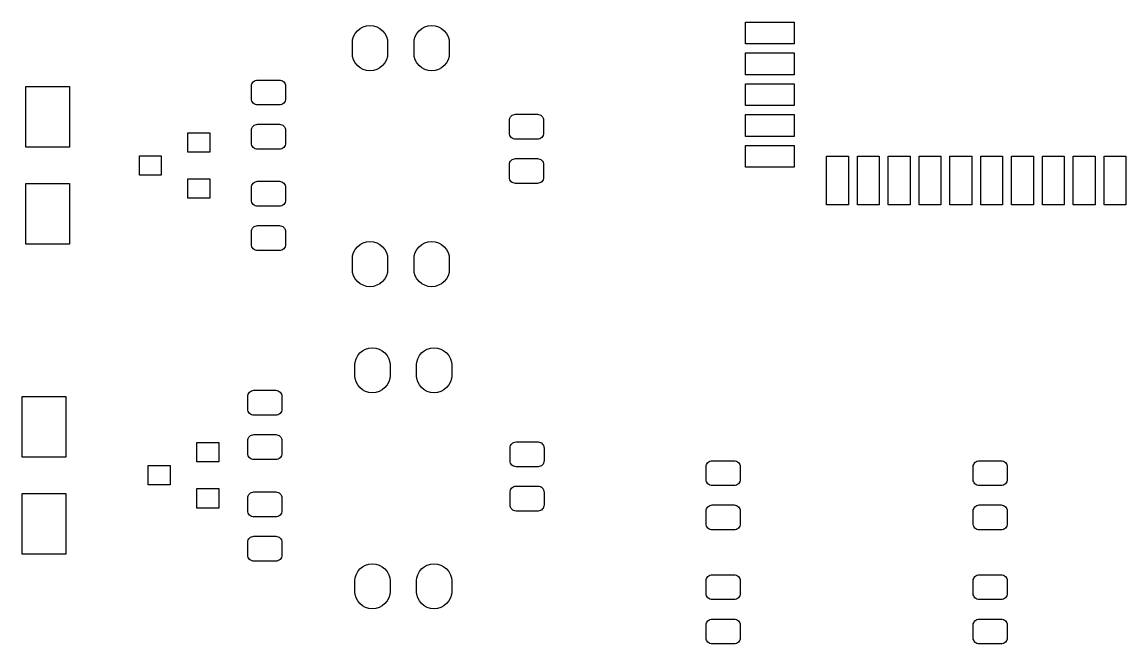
# Model space of a CAD drawing. Extents: x 99.8 to 195.8, y -115 to -50.
# Drawn here: x 99.75 to 145.22, y -115.05 to -89.42 of the extents above; entities that cross this region are included whole.
import ezdxf

# ---------------------------------------------------------------- set-up
doc = ezdxf.new("R2010")
doc.units = 0
doc.layers.add('BLACK', color=7, linetype='CONTINUOUS')

msp = doc.modelspace()

# ---------------------------------------------------------------- linework, layer by layer
at = {"layer": 'BLACK', "linetype": 'CONTINUOUS'}
for p, q in [((129.55, -90.325), (129.55, -89.425)), ((129.55, -89.425), (131.55, -89.425)), ((131.55, -89.425), (131.55, -90.325)), ((113.407, -90.0212), (113.474, -89.8953)), ((113.474, -89.8953), (113.565, -89.7849)), ((113.565, -89.7849), (113.675, -89.6943)), ((113.675, -89.6943), (113.801, -89.6269)), ((113.801, -89.6269), (113.938, -89.5855)), ((113.938, -89.5855), (114.08, -89.5715)), ((114.08, -89.5715), (114.222, -89.5855)), ((114.222, -89.5855), (114.359, -89.6269)), ((114.359, -89.6269), (114.485, -89.6943)), ((114.485, -89.6943), (114.595, -89.7849)), ((114.595, -89.7849), (114.686, -89.8953)), ((114.686, -89.8953), (114.753, -90.0212)), ((115.947, -90.0212), (116.014, -89.8953)), ((116.014, -89.8953), (116.105, -89.7849)), ((116.105, -89.7849), (116.215, -89.6943)), ((116.215, -89.6943), (116.341, -89.6269)), ((116.341, -89.6269), (116.478, -89.5855)), ((116.478, -89.5855), (116.62, -89.5715)), ((116.62, -89.5715), (116.762, -89.5855)), ((116.762, -89.5855), (116.899, -89.6269)), ((116.899, -89.6269), (117.025, -89.6943)), ((117.025, -89.6943), (117.135, -89.7849)), ((117.135, -89.7849), (117.226, -89.8953)), ((117.226, -89.8953), (117.293, -90.0212)), ((113.355, -90.2644), (113.365, -90.1579)), ((113.355, -90.7356), (113.355, -90.2644)), ((113.365, -90.1579), (113.407, -90.0212)), ((114.753, -90.0212), (114.795, -90.1579)), ((114.795, -90.1579), (114.805, -90.2644)), ((114.805, -90.2644), (114.805, -90.7356)), ((115.895, -90.2644), (115.905, -90.1579)), ((115.895, -90.7356), (115.895, -90.2644)), ((115.905, -90.1579), (115.947, -90.0212)), ((117.293, -90.0212), (117.335, -90.1579)), ((117.335, -90.1579), (117.345, -90.2644)), ((117.345, -90.2644), (117.345, -90.7356)), ((131.55, -90.325), (129.55, -90.325)), ((113.365, -90.8421), (113.355, -90.7356)), ((113.407, -90.9788), (113.365, -90.8421)), ((114.795, -90.8421), (114.753, -90.9788)), ((114.805, -90.7356), (114.795, -90.8421)), ((115.905, -90.8421), (115.895, -90.7356)), ((115.947, -90.9788), (115.905, -90.8421)), ((117.335, -90.8421), (117.293, -90.9788)), ((117.345, -90.7356), (117.335, -90.8421)), ((129.55, -91.595), (129.55, -90.695)), ((129.55, -90.695), (131.55, -90.695)), ((131.55, -90.695), (131.55, -91.595)), ((113.474, -91.1047), (113.407, -90.9788)), ((113.565, -91.2151), (113.474, -91.1047)), ((113.675, -91.3057), (113.565, -91.2151)), ((113.801, -91.3731), (113.675, -91.3057)), ((113.938, -91.4145), (113.801, -91.3731)), ((114.359, -91.3731), (114.222, -91.4145)), ((114.485, -91.3057), (114.359, -91.3731)), ((114.595, -91.2151), (114.485, -91.3057)), ((114.686, -91.1047), (114.595, -91.2151)), ((114.753, -90.9788), (114.686, -91.1047)), ((116.014, -91.1047), (115.947, -90.9788)), ((116.105, -91.2151), (116.014, -91.1047)), ((116.215, -91.3057), (116.105, -91.2151)), ((116.341, -91.3731), (116.215, -91.3057)), ((116.478, -91.4145), (116.341, -91.3731)), ((116.899, -91.3731), (116.762, -91.4145)), ((117.025, -91.3057), (116.899, -91.3731)), ((117.135, -91.2151), (117.025, -91.3057)), ((117.226, -91.1047), (117.135, -91.2151)), ((117.293, -90.9788), (117.226, -91.1047)), ((109.311, -91.8546), (109.354, -91.8315)), ((109.354, -91.8315), (109.401, -91.8173)), ((109.401, -91.8173), (109.45, -91.8125)), ((109.45, -91.8125), (110.35, -91.8125)), ((110.35, -91.8125), (110.399, -91.8173)), ((110.399, -91.8173), (110.446, -91.8315)), ((110.446, -91.8315), (110.489, -91.8546)), ((114.08, -91.4285), (113.938, -91.4145)), ((114.222, -91.4145), (114.08, -91.4285)), ((116.62, -91.4285), (116.478, -91.4145)), ((116.762, -91.4145), (116.62, -91.4285)), ((131.55, -91.595), (129.55, -91.595)), ((99.9, -94.5833), (99.9, -92.0833)), ((99.9, -92.0833), (101.7, -92.0833)), ((101.7, -92.0833), (101.7, -94.5833)), ((109.2, -92.0625), (109.205, -92.0137)), ((109.2, -92.5875), (109.2, -92.0625)), ((109.205, -92.0137), (109.219, -91.9668)), ((109.219, -91.9668), (109.242, -91.9236)), ((109.242, -91.9236), (109.273, -91.8857)), ((109.273, -91.8857), (109.311, -91.8546)), ((110.489, -91.8546), (110.527, -91.8857)), ((110.527, -91.8857), (110.558, -91.9236)), ((110.558, -91.9236), (110.581, -91.9668)), ((110.581, -91.9668), (110.595, -92.0137)), ((110.595, -92.0137), (110.6, -92.0625)), ((110.6, -92.0625), (110.6, -92.5875)), ((129.55, -92.865), (129.55, -91.965)), ((129.55, -91.965), (131.55, -91.965)), ((131.55, -91.965), (131.55, -92.865)), ((109.205, -92.6363), (109.2, -92.5875)), ((109.219, -92.6832), (109.205, -92.6363)), ((109.242, -92.7264), (109.219, -92.6832)), ((109.273, -92.7643), (109.242, -92.7264)), ((110.558, -92.7264), (110.527, -92.7643)), ((110.581, -92.6832), (110.558, -92.7264)), ((110.595, -92.6363), (110.581, -92.6832)), ((110.6, -92.5875), (110.595, -92.6363)), ((109.311, -92.7954), (109.273, -92.7643)), ((109.354, -92.8185), (109.311, -92.7954)), ((109.401, -92.8327), (109.354, -92.8185)), ((109.45, -92.8375), (109.401, -92.8327)), ((110.35, -92.8375), (109.45, -92.8375)), ((110.399, -92.8327), (110.35, -92.8375)), ((110.446, -92.8185), (110.399, -92.8327)), ((110.489, -92.7954), (110.446, -92.8185)), ((110.527, -92.7643), (110.489, -92.7954)), ((131.55, -92.865), (129.55, -92.865)), ((109.311, -93.6796), (109.354, -93.6565)), ((109.354, -93.6565), (109.401, -93.6423)), ((109.401, -93.6423), (109.45, -93.6375)), ((109.45, -93.6375), (110.35, -93.6375)), ((110.35, -93.6375), (110.399, -93.6423)), ((110.399, -93.6423), (110.446, -93.6565)), ((110.446, -93.6565), (110.489, -93.6796)), ((119.825, -93.475), (119.83, -93.4262)), ((119.825, -94), (119.825, -93.475)), ((119.83, -93.4262), (119.844, -93.3793)), ((119.844, -93.3793), (119.867, -93.3361)), ((119.867, -93.3361), (119.898, -93.2982)), ((119.898, -93.2982), (119.936, -93.2671)), ((119.936, -93.2671), (119.979, -93.244)), ((119.979, -93.244), (120.026, -93.2298)), ((120.026, -93.2298), (120.075, -93.225)), ((120.075, -93.225), (120.975, -93.225)), ((120.975, -93.225), (121.024, -93.2298)), ((121.024, -93.2298), (121.071, -93.244)), ((121.071, -93.244), (121.114, -93.2671)), ((121.114, -93.2671), (121.152, -93.2982)), ((121.152, -93.2982), (121.183, -93.3361)), ((121.183, -93.3361), (121.206, -93.3793)), ((121.206, -93.3793), (121.22, -93.4262)), ((121.22, -93.4262), (121.225, -93.475)), ((121.225, -93.475), (121.225, -94)), ((129.55, -94.135), (129.55, -93.235)), ((129.55, -93.235), (131.55, -93.235)), ((131.55, -93.235), (131.55, -94.135)), ((106.583, -94.7833), (106.583, -93.9833)), ((106.583, -93.9833), (107.483, -93.9833)), ((107.483, -93.9833), (107.483, -94.7833)), ((109.2, -93.8875), (109.205, -93.8387)), ((109.2, -94.4125), (109.2, -93.8875)), ((109.205, -93.8387), (109.219, -93.7918)), ((109.219, -93.7918), (109.242, -93.7486)), ((109.242, -93.7486), (109.273, -93.7107)), ((109.273, -93.7107), (109.311, -93.6796)), ((110.489, -93.6796), (110.527, -93.7107)), ((110.527, -93.7107), (110.558, -93.7486)), ((110.558, -93.7486), (110.581, -93.7918)), ((110.581, -93.7918), (110.595, -93.8387)), ((110.595, -93.8387), (110.6, -93.8875)), ((110.6, -93.8875), (110.6, -94.4125)), ((119.83, -94.0488), (119.825, -94)), ((119.844, -94.0957), (119.83, -94.0488)), ((119.867, -94.1389), (119.844, -94.0957)), ((121.206, -94.0957), (121.183, -94.1389)), ((121.22, -94.0488), (121.206, -94.0957)), ((121.225, -94), (121.22, -94.0488)), ((109.205, -94.4613), (109.2, -94.4125)), ((109.219, -94.5082), (109.205, -94.4613)), ((109.242, -94.5514), (109.219, -94.5082)), ((109.273, -94.5893), (109.242, -94.5514)), ((110.558, -94.5514), (110.527, -94.5893)), ((110.581, -94.5082), (110.558, -94.5514)), ((110.595, -94.4613), (110.581, -94.5082)), ((110.6, -94.4125), (110.595, -94.4613)), ((119.898, -94.1768), (119.867, -94.1389)), ((119.936, -94.2079), (119.898, -94.1768)), ((119.979, -94.231), (119.936, -94.2079)), ((120.026, -94.2452), (119.979, -94.231)), ((120.075, -94.25), (120.026, -94.2452)), ((120.975, -94.25), (120.075, -94.25)), ((121.024, -94.2452), (120.975, -94.25)), ((121.071, -94.231), (121.024, -94.2452)), ((121.114, -94.2079), (121.071, -94.231)), ((121.152, -94.1768), (121.114, -94.2079)), ((121.183, -94.1389), (121.152, -94.1768)), ((131.55, -94.135), (129.55, -94.135)), ((129.55, -95.405), (129.55, -94.505)), ((129.55, -94.505), (131.55, -94.505)), ((131.55, -94.505), (131.55, -95.405)), ((101.7, -94.5833), (99.9, -94.5833)), ((104.583, -95.7333), (104.583, -94.9333)), ((104.583, -94.9333), (105.483, -94.9333)), ((105.483, -94.9333), (105.483, -95.7333)), ((107.483, -94.7833), (106.583, -94.7833)), ((109.311, -94.6204), (109.273, -94.5893)), ((109.354, -94.6435), (109.311, -94.6204)), ((109.401, -94.6577), (109.354, -94.6435)), ((109.45, -94.6625), (109.401, -94.6577)), ((110.35, -94.6625), (109.45, -94.6625)), ((110.399, -94.6577), (110.35, -94.6625)), ((110.446, -94.6435), (110.399, -94.6577)), ((110.489, -94.6204), (110.446, -94.6435)), ((110.527, -94.5893), (110.489, -94.6204)), ((132.885, -96.955), (132.885, -94.955)), ((132.885, -94.955), (133.785, -94.955)), ((133.785, -94.955), (133.785, -96.955)), ((134.155, -96.955), (134.155, -94.955)), ((134.155, -94.955), (135.055, -94.955)), ((135.055, -94.955), (135.055, -96.955)), ((135.425, -96.955), (135.425, -94.955)), ((135.425, -94.955), (136.325, -94.955)), ((136.325, -94.955), (136.325, -96.955)), ((136.695, -96.955), (136.695, -94.955)), ((136.695, -94.955), (137.595, -94.955)), ((137.595, -94.955), (137.595, -96.955)), ((137.965, -96.955), (137.965, -94.955)), ((137.965, -94.955), (138.865, -94.955)), ((138.865, -94.955), (138.865, -96.955)), ((139.235, -96.955), (139.235, -94.955)), ((139.235, -94.955), (140.135, -94.955)), ((140.135, -94.955), (140.135, -96.955)), ((140.505, -96.955), (140.505, -94.955)), ((140.505, -94.955), (141.405, -94.955)), ((141.405, -94.955), (141.405, -96.955)), ((141.775, -96.955), (141.775, -94.955)), ((141.775, -94.955), (142.675, -94.955)), ((142.675, -94.955), (142.675, -96.955)), ((143.045, -96.955), (143.045, -94.955)), ((143.045, -94.955), (143.945, -94.955)), ((143.945, -94.955), (143.945, -96.955)), ((144.315, -96.955), (144.315, -94.955)), ((144.315, -94.955), (145.215, -94.955)), ((145.215, -94.955), (145.215, -96.955)), ((119.825, -95.3), (119.83, -95.2512)), ((119.825, -95.825), (119.825, -95.3)), ((119.83, -95.2512), (119.844, -95.2043)), ((119.844, -95.2043), (119.867, -95.1611)), ((119.867, -95.1611), (119.898, -95.1232)), ((119.898, -95.1232), (119.936, -95.0921)), ((119.936, -95.0921), (119.979, -95.069)), ((119.979, -95.069), (120.026, -95.0548)), ((120.026, -95.0548), (120.075, -95.05)), ((120.075, -95.05), (120.975, -95.05)), ((120.975, -95.05), (121.024, -95.0548)), ((121.024, -95.0548), (121.071, -95.069)), ((121.071, -95.069), (121.114, -95.0921)), ((121.114, -95.0921), (121.152, -95.1232)), ((121.152, -95.1232), (121.183, -95.1611)), ((121.183, -95.1611), (121.206, -95.2043)), ((121.206, -95.2043), (121.22, -95.2512)), ((121.22, -95.2512), (121.225, -95.3)), ((121.225, -95.3), (121.225, -95.825)), ((131.55, -95.405), (129.55, -95.405)), ((105.483, -95.7333), (104.583, -95.7333)), ((106.583, -96.6833), (106.583, -95.8833)), ((106.583, -95.8833), (107.483, -95.8833)), ((107.483, -95.8833), (107.483, -96.6833)), ((119.83, -95.8738), (119.825, -95.825)), ((119.844, -95.9207), (119.83, -95.8738)), ((119.867, -95.9639), (119.844, -95.9207)), ((121.206, -95.9207), (121.183, -95.9639)), ((121.22, -95.8738), (121.206, -95.9207)), ((121.225, -95.825), (121.22, -95.8738)), ((99.9, -98.5833), (99.9, -96.0833)), ((99.9, -96.0833), (101.7, -96.0833)), ((101.7, -96.0833), (101.7, -98.5833)), ((109.2, -96.2375), (109.205, -96.1887)), ((109.2, -96.7625), (109.2, -96.2375)), ((109.205, -96.1887), (109.219, -96.1418)), ((109.219, -96.1418), (109.242, -96.0986)), ((109.242, -96.0986), (109.273, -96.0607)), ((109.273, -96.0607), (109.311, -96.0296)), ((109.311, -96.0296), (109.354, -96.0065)), ((109.354, -96.0065), (109.401, -95.9923)), ((109.401, -95.9923), (109.45, -95.9875)), ((109.45, -95.9875), (110.35, -95.9875)), ((110.35, -95.9875), (110.399, -95.9923)), ((110.399, -95.9923), (110.446, -96.0065)), ((110.446, -96.0065), (110.489, -96.0296)), ((110.489, -96.0296), (110.527, -96.0607)), ((110.527, -96.0607), (110.558, -96.0986)), ((110.558, -96.0986), (110.581, -96.1418)), ((110.581, -96.1418), (110.595, -96.1887)), ((110.595, -96.1887), (110.6, -96.2375)), ((110.6, -96.2375), (110.6, -96.7625)), ((119.898, -96.0018), (119.867, -95.9639)), ((119.936, -96.0329), (119.898, -96.0018)), ((119.979, -96.056), (119.936, -96.0329)), ((120.026, -96.0702), (119.979, -96.056)), ((120.075, -96.075), (120.026, -96.0702)), ((120.975, -96.075), (120.075, -96.075)), ((121.024, -96.0702), (120.975, -96.075)), ((121.071, -96.056), (121.024, -96.0702)), ((121.114, -96.0329), (121.071, -96.056)), ((121.152, -96.0018), (121.114, -96.0329)), ((121.183, -95.9639), (121.152, -96.0018)), ((107.483, -96.6833), (106.583, -96.6833)), ((109.205, -96.8113), (109.2, -96.7625)), ((109.219, -96.8582), (109.205, -96.8113)), ((110.595, -96.8113), (110.581, -96.8582)), ((110.6, -96.7625), (110.595, -96.8113)), ((109.242, -96.9014), (109.219, -96.8582)), ((109.273, -96.9393), (109.242, -96.9014)), ((109.311, -96.9704), (109.273, -96.9393)), ((109.354, -96.9935), (109.311, -96.9704)), ((109.401, -97.0077), (109.354, -96.9935)), ((109.45, -97.0125), (109.401, -97.0077)), ((110.35, -97.0125), (109.45, -97.0125)), ((110.399, -97.0077), (110.35, -97.0125)), ((110.446, -96.9935), (110.399, -97.0077)), ((110.489, -96.9704), (110.446, -96.9935)), ((110.527, -96.9393), (110.489, -96.9704)), ((110.558, -96.9014), (110.527, -96.9393)), ((110.581, -96.8582), (110.558, -96.9014)), ((133.785, -96.955), (132.885, -96.955)), ((135.055, -96.955), (134.155, -96.955)), ((136.325, -96.955), (135.425, -96.955)), ((137.595, -96.955), (136.695, -96.955)), ((138.865, -96.955), (137.965, -96.955)), ((140.135, -96.955), (139.235, -96.955)), ((141.405, -96.955), (140.505, -96.955)), ((142.675, -96.955), (141.775, -96.955)), ((143.945, -96.955), (143.045, -96.955)), ((145.215, -96.955), (144.315, -96.955)), ((109.2, -98.0625), (109.205, -98.0137)), ((109.2, -98.5875), (109.2, -98.0625)), ((109.205, -98.0137), (109.219, -97.9668)), ((109.219, -97.9668), (109.242, -97.9236)), ((109.242, -97.9236), (109.273, -97.8857)), ((109.273, -97.8857), (109.311, -97.8546)), ((109.311, -97.8546), (109.354, -97.8315)), ((109.354, -97.8315), (109.401, -97.8173)), ((109.401, -97.8173), (109.45, -97.8125)), ((109.45, -97.8125), (110.35, -97.8125)), ((110.35, -97.8125), (110.399, -97.8173)), ((110.399, -97.8173), (110.446, -97.8315)), ((110.446, -97.8315), (110.489, -97.8546)), ((110.489, -97.8546), (110.527, -97.8857)), ((110.527, -97.8857), (110.558, -97.9236)), ((110.558, -97.9236), (110.581, -97.9668)), ((110.581, -97.9668), (110.595, -98.0137)), ((110.595, -98.0137), (110.6, -98.0625)), ((110.6, -98.0625), (110.6, -98.5875)), ((101.7, -98.5833), (99.9, -98.5833)), ((109.205, -98.6363), (109.2, -98.5875)), ((109.219, -98.6832), (109.205, -98.6363)), ((110.595, -98.6363), (110.581, -98.6832)), ((110.6, -98.5875), (110.595, -98.6363)), ((113.565, -98.6849), (113.675, -98.5943)), ((113.675, -98.5943), (113.801, -98.5269)), ((113.801, -98.5269), (113.938, -98.4855)), ((113.938, -98.4855), (114.08, -98.4715)), ((114.08, -98.4715), (114.222, -98.4855)), ((114.222, -98.4855), (114.359, -98.5269)), ((114.359, -98.5269), (114.485, -98.5943)), ((114.485, -98.5943), (114.595, -98.6849)), ((116.105, -98.6849), (116.215, -98.5943)), ((116.215, -98.5943), (116.341, -98.5269)), ((116.341, -98.5269), (116.478, -98.4855)), ((116.478, -98.4855), (116.62, -98.4715)), ((116.62, -98.4715), (116.762, -98.4855)), ((116.762, -98.4855), (116.899, -98.5269)), ((116.899, -98.5269), (117.025, -98.5943)), ((117.025, -98.5943), (117.135, -98.6849)), ((109.242, -98.7264), (109.219, -98.6832)), ((109.273, -98.7643), (109.242, -98.7264)), ((109.311, -98.7954), (109.273, -98.7643)), ((109.354, -98.8185), (109.311, -98.7954)), ((109.401, -98.8327), (109.354, -98.8185)), ((109.45, -98.8375), (109.401, -98.8327)), ((110.35, -98.8375), (109.45, -98.8375)), ((110.399, -98.8327), (110.35, -98.8375)), ((110.446, -98.8185), (110.399, -98.8327)), ((110.489, -98.7954), (110.446, -98.8185)), ((110.527, -98.7643), (110.489, -98.7954)), ((110.558, -98.7264), (110.527, -98.7643)), ((110.581, -98.6832), (110.558, -98.7264)), ((113.355, -99.1644), (113.365, -99.0579)), ((113.365, -99.0579), (113.407, -98.9212)), ((113.407, -98.9212), (113.474, -98.7953)), ((113.474, -98.7953), (113.565, -98.6849)), ((114.595, -98.6849), (114.686, -98.7953)), ((114.686, -98.7953), (114.753, -98.9212)), ((114.753, -98.9212), (114.795, -99.0579)), ((114.795, -99.0579), (114.805, -99.1644)), ((115.895, -99.1644), (115.905, -99.0579)), ((115.905, -99.0579), (115.947, -98.9212)), ((115.947, -98.9212), (116.014, -98.7953)), ((116.014, -98.7953), (116.105, -98.6849)), ((117.135, -98.6849), (117.226, -98.7953)), ((117.226, -98.7953), (117.293, -98.9212)), ((117.293, -98.9212), (117.335, -99.0579)), ((117.335, -99.0579), (117.345, -99.1644)), ((113.355, -99.6356), (113.355, -99.1644)), ((114.805, -99.1644), (114.805, -99.6356)), ((115.895, -99.6356), (115.895, -99.1644)), ((117.345, -99.1644), (117.345, -99.6356)), ((113.365, -99.7421), (113.355, -99.6356)), ((113.407, -99.8788), (113.365, -99.7421)), ((113.474, -100.005), (113.407, -99.8788)), ((113.565, -100.115), (113.474, -100.005)), ((114.686, -100.005), (114.595, -100.115)), ((114.753, -99.8788), (114.686, -100.005)), ((114.795, -99.7421), (114.753, -99.8788)), ((114.805, -99.6356), (114.795, -99.7421)), ((115.905, -99.7421), (115.895, -99.6356)), ((115.947, -99.8788), (115.905, -99.7421)), ((116.014, -100.005), (115.947, -99.8788)), ((116.105, -100.115), (116.014, -100.005)), ((117.226, -100.005), (117.135, -100.115)), ((117.293, -99.8788), (117.226, -100.005)), ((117.335, -99.7421), (117.293, -99.8788)), ((117.345, -99.6356), (117.335, -99.7421)), ((113.675, -100.206), (113.565, -100.115)), ((113.801, -100.273), (113.675, -100.206)), ((113.938, -100.315), (113.801, -100.273)), ((114.08, -100.329), (113.938, -100.315)), ((114.222, -100.315), (114.08, -100.329)), ((114.359, -100.273), (114.222, -100.315)), ((114.485, -100.206), (114.359, -100.273)), ((114.595, -100.115), (114.485, -100.206)), ((116.215, -100.206), (116.105, -100.115)), ((116.341, -100.273), (116.215, -100.206)), ((116.478, -100.315), (116.341, -100.273)), ((116.62, -100.329), (116.478, -100.315)), ((116.762, -100.315), (116.62, -100.329)), ((116.899, -100.273), (116.762, -100.315)), ((117.025, -100.206), (116.899, -100.273)), ((117.135, -100.115), (117.025, -100.206)), ((113.507, -103.296), (113.574, -103.17)), ((113.574, -103.17), (113.665, -103.06)), ((113.665, -103.06), (113.775, -102.969)), ((113.775, -102.969), (113.901, -102.902)), ((113.901, -102.902), (114.038, -102.86)), ((114.038, -102.86), (114.18, -102.846)), ((114.18, -102.846), (114.322, -102.86)), ((114.322, -102.86), (114.459, -102.902)), ((114.459, -102.902), (114.585, -102.969)), ((114.585, -102.969), (114.695, -103.06)), ((114.695, -103.06), (114.786, -103.17)), ((114.786, -103.17), (114.853, -103.296)), ((116.047, -103.296), (116.114, -103.17)), ((116.114, -103.17), (116.205, -103.06)), ((116.205, -103.06), (116.315, -102.969)), ((116.315, -102.969), (116.441, -102.902)), ((116.441, -102.902), (116.578, -102.86)), ((116.578, -102.86), (116.72, -102.846)), ((116.72, -102.846), (116.862, -102.86)), ((116.862, -102.86), (116.999, -102.902)), ((116.999, -102.902), (117.125, -102.969)), ((117.125, -102.969), (117.235, -103.06)), ((117.235, -103.06), (117.326, -103.17)), ((117.326, -103.17), (117.393, -103.296)), ((113.455, -103.539), (113.465, -103.433)), ((113.455, -104.011), (113.455, -103.539)), ((113.465, -103.433), (113.507, -103.296)), ((114.853, -103.296), (114.895, -103.433)), ((114.895, -103.433), (114.905, -103.539)), ((114.905, -103.539), (114.905, -104.011)), ((115.995, -103.539), (116.005, -103.433)), ((115.995, -104.011), (115.995, -103.539)), ((116.005, -103.433), (116.047, -103.296)), ((117.393, -103.296), (117.435, -103.433)), ((117.435, -103.433), (117.445, -103.539)), ((117.445, -103.539), (117.445, -104.011)), ((113.465, -104.117), (113.455, -104.011)), ((114.905, -104.011), (114.895, -104.117)), ((116.005, -104.117), (115.995, -104.011)), ((117.445, -104.011), (117.435, -104.117)), ((113.507, -104.254), (113.465, -104.117)), ((113.574, -104.38), (113.507, -104.254)), ((113.665, -104.49), (113.574, -104.38)), ((113.775, -104.581), (113.665, -104.49)), ((114.695, -104.49), (114.585, -104.581)), ((114.786, -104.38), (114.695, -104.49)), ((114.853, -104.254), (114.786, -104.38)), ((114.895, -104.117), (114.853, -104.254)), ((116.047, -104.254), (116.005, -104.117)), ((116.114, -104.38), (116.047, -104.254)), ((116.205, -104.49), (116.114, -104.38)), ((116.315, -104.581), (116.205, -104.49)), ((117.235, -104.49), (117.125, -104.581)), ((117.326, -104.38), (117.235, -104.49)), ((117.393, -104.254), (117.326, -104.38)), ((117.435, -104.117), (117.393, -104.254)), ((99.75, -107.35), (99.75, -104.85)), ((99.75, -104.85), (101.55, -104.85)), ((101.55, -104.85), (101.55, -107.35)), ((109.05, -104.85), (109.055, -104.801)), ((109.05, -105.375), (109.05, -104.85)), ((109.055, -104.801), (109.069, -104.754)), ((109.069, -104.754), (109.092, -104.711)), ((109.092, -104.711), (109.123, -104.673)), ((109.123, -104.673), (109.161, -104.642)), ((109.161, -104.642), (109.204, -104.619)), ((109.204, -104.619), (109.251, -104.605)), ((109.251, -104.605), (109.3, -104.6)), ((109.3, -104.6), (110.2, -104.6)), ((110.2, -104.6), (110.249, -104.605)), ((110.249, -104.605), (110.296, -104.619)), ((110.296, -104.619), (110.339, -104.642)), ((110.339, -104.642), (110.377, -104.673)), ((110.377, -104.673), (110.408, -104.711)), ((110.408, -104.711), (110.431, -104.754)), ((110.431, -104.754), (110.445, -104.801)), ((110.445, -104.801), (110.45, -104.85)), ((110.45, -104.85), (110.45, -105.375)), ((113.901, -104.648), (113.775, -104.581)), ((114.038, -104.69), (113.901, -104.648)), ((114.18, -104.704), (114.038, -104.69)), ((114.322, -104.69), (114.18, -104.704)), ((114.459, -104.648), (114.322, -104.69)), ((114.585, -104.581), (114.459, -104.648)), ((116.441, -104.648), (116.315, -104.581)), ((116.578, -104.69), (116.441, -104.648)), ((116.72, -104.704), (116.578, -104.69)), ((116.862, -104.69), (116.72, -104.704)), ((116.999, -104.648), (116.862, -104.69)), ((117.125, -104.581), (116.999, -104.648)), ((109.055, -105.424), (109.05, -105.375)), ((109.069, -105.471), (109.055, -105.424)), ((109.092, -105.514), (109.069, -105.471)), ((110.431, -105.471), (110.408, -105.514)), ((110.445, -105.424), (110.431, -105.471)), ((110.45, -105.375), (110.445, -105.424)), ((109.123, -105.552), (109.092, -105.514)), ((109.161, -105.583), (109.123, -105.552)), ((109.204, -105.606), (109.161, -105.583)), ((109.251, -105.62), (109.204, -105.606)), ((109.3, -105.625), (109.251, -105.62)), ((110.2, -105.625), (109.3, -105.625)), ((110.249, -105.62), (110.2, -105.625)), ((110.296, -105.606), (110.249, -105.62)), ((110.339, -105.583), (110.296, -105.606)), ((110.377, -105.552), (110.339, -105.583)), ((110.408, -105.514), (110.377, -105.552)), ((106.95, -107.55), (106.95, -106.75)), ((106.95, -106.75), (107.85, -106.75)), ((107.85, -106.75), (107.85, -107.55)), ((109.05, -106.675), (109.055, -106.626)), ((109.05, -107.2), (109.05, -106.675)), ((109.055, -106.626), (109.069, -106.579)), ((109.069, -106.579), (109.092, -106.536)), ((109.092, -106.536), (109.123, -106.498)), ((109.123, -106.498), (109.161, -106.467)), ((109.161, -106.467), (109.204, -106.444)), ((109.204, -106.444), (109.251, -106.43)), ((109.251, -106.43), (109.3, -106.425)), ((109.3, -106.425), (110.2, -106.425)), ((110.2, -106.425), (110.249, -106.43)), ((110.249, -106.43), (110.296, -106.444)), ((110.296, -106.444), (110.339, -106.467)), ((110.339, -106.467), (110.377, -106.498)), ((110.377, -106.498), (110.408, -106.536)), ((110.408, -106.536), (110.431, -106.579)), ((110.431, -106.579), (110.445, -106.626)), ((110.445, -106.626), (110.45, -106.675)), ((110.45, -106.675), (110.45, -107.2)), ((119.869, -106.879), (119.892, -106.836)), ((119.892, -106.836), (119.923, -106.798)), ((119.923, -106.798), (119.961, -106.767)), ((119.961, -106.767), (120.004, -106.744)), ((120.004, -106.744), (120.051, -106.73)), ((120.051, -106.73), (120.1, -106.725)), ((120.1, -106.725), (121, -106.725)), ((121, -106.725), (121.049, -106.73)), ((121.049, -106.73), (121.096, -106.744)), ((121.096, -106.744), (121.139, -106.767)), ((121.139, -106.767), (121.177, -106.798)), ((121.177, -106.798), (121.208, -106.836)), ((121.208, -106.836), (121.231, -106.879)), ((109.055, -107.249), (109.05, -107.2)), ((109.069, -107.296), (109.055, -107.249)), ((109.092, -107.339), (109.069, -107.296)), ((110.431, -107.296), (110.408, -107.339)), ((110.445, -107.249), (110.431, -107.296)), ((110.45, -107.2), (110.445, -107.249)), ((119.85, -106.975), (119.855, -106.926)), ((119.85, -107.5), (119.85, -106.975)), ((119.855, -106.926), (119.869, -106.879)), ((121.231, -106.879), (121.245, -106.926)), ((121.245, -106.926), (121.25, -106.975)), ((121.25, -106.975), (121.25, -107.5)), ((101.55, -107.35), (99.75, -107.35)), ((104.95, -108.5), (104.95, -107.7)), ((104.95, -107.7), (105.85, -107.7)), ((105.85, -107.7), (105.85, -108.5)), ((107.85, -107.55), (106.95, -107.55)), ((109.123, -107.377), (109.092, -107.339)), ((109.161, -107.408), (109.123, -107.377)), ((109.204, -107.431), (109.161, -107.408)), ((109.251, -107.445), (109.204, -107.431)), ((109.3, -107.45), (109.251, -107.445)), ((110.2, -107.45), (109.3, -107.45)), ((110.249, -107.445), (110.2, -107.45)), ((110.296, -107.431), (110.249, -107.445)), ((110.339, -107.408), (110.296, -107.431)), ((110.377, -107.377), (110.339, -107.408)), ((110.408, -107.339), (110.377, -107.377)), ((119.855, -107.549), (119.85, -107.5)), ((119.869, -107.596), (119.855, -107.549)), ((119.892, -107.639), (119.869, -107.596)), ((119.923, -107.677), (119.892, -107.639)), ((119.961, -107.708), (119.923, -107.677)), ((120.004, -107.731), (119.961, -107.708)), ((120.051, -107.745), (120.004, -107.731)), ((120.1, -107.75), (120.051, -107.745)), ((121, -107.75), (120.1, -107.75)), ((121.049, -107.745), (121, -107.75)), ((121.096, -107.731), (121.049, -107.745)), ((121.139, -107.708), (121.096, -107.731)), ((121.177, -107.677), (121.139, -107.708)), ((121.208, -107.639), (121.177, -107.677)), ((121.231, -107.596), (121.208, -107.639)), ((121.245, -107.549), (121.231, -107.596)), ((121.25, -107.5), (121.245, -107.549)), ((127.925, -107.75), (127.93, -107.701)), ((127.925, -108.275), (127.925, -107.75)), ((127.93, -107.701), (127.944, -107.654)), ((127.944, -107.654), (127.967, -107.611)), ((127.967, -107.611), (127.998, -107.573)), ((127.998, -107.573), (128.036, -107.542)), ((128.036, -107.542), (128.079, -107.519)), ((128.079, -107.519), (128.126, -107.505)), ((128.126, -107.505), (128.175, -107.5)), ((128.175, -107.5), (129.075, -107.5)), ((129.075, -107.5), (129.124, -107.505)), ((129.124, -107.505), (129.171, -107.519)), ((129.171, -107.519), (129.214, -107.542)), ((129.214, -107.542), (129.252, -107.573)), ((129.252, -107.573), (129.283, -107.611)), ((129.283, -107.611), (129.306, -107.654)), ((129.306, -107.654), (129.32, -107.701)), ((129.32, -107.701), (129.325, -107.75)), ((129.325, -107.75), (129.325, -108.275)), ((138.925, -107.75), (138.93, -107.701)), ((138.925, -108.275), (138.925, -107.75)), ((138.93, -107.701), (138.944, -107.654)), ((138.944, -107.654), (138.967, -107.611)), ((138.967, -107.611), (138.998, -107.573)), ((138.998, -107.573), (139.036, -107.542)), ((139.036, -107.542), (139.079, -107.519)), ((139.079, -107.519), (139.126, -107.505)), ((139.126, -107.505), (139.175, -107.5)), ((139.175, -107.5), (140.075, -107.5)), ((140.075, -107.5), (140.124, -107.505)), ((140.124, -107.505), (140.171, -107.519)), ((140.171, -107.519), (140.214, -107.542)), ((140.214, -107.542), (140.252, -107.573)), ((140.252, -107.573), (140.283, -107.611)), ((140.283, -107.611), (140.306, -107.654)), ((140.306, -107.654), (140.32, -107.701)), ((140.32, -107.701), (140.325, -107.75)), ((140.325, -107.75), (140.325, -108.275)), ((105.85, -108.5), (104.95, -108.5)), ((106.95, -109.45), (106.95, -108.65)), ((106.95, -108.65), (107.85, -108.65)), ((107.85, -108.65), (107.85, -109.45)), ((119.869, -108.704), (119.892, -108.661)), ((119.892, -108.661), (119.923, -108.623)), ((119.923, -108.623), (119.961, -108.592)), ((119.961, -108.592), (120.004, -108.569)), ((120.004, -108.569), (120.051, -108.555)), ((120.051, -108.555), (120.1, -108.55)), ((120.1, -108.55), (121, -108.55)), ((121, -108.55), (121.049, -108.555)), ((121.049, -108.555), (121.096, -108.569)), ((121.096, -108.569), (121.139, -108.592)), ((121.139, -108.592), (121.177, -108.623)), ((121.177, -108.623), (121.208, -108.661)), ((121.208, -108.661), (121.231, -108.704)), ((127.93, -108.324), (127.925, -108.275)), ((127.944, -108.371), (127.93, -108.324)), ((127.967, -108.414), (127.944, -108.371)), ((127.998, -108.452), (127.967, -108.414)), ((128.036, -108.483), (127.998, -108.452)), ((128.079, -108.506), (128.036, -108.483)), ((128.126, -108.52), (128.079, -108.506)), ((128.175, -108.525), (128.126, -108.52)), ((129.075, -108.525), (128.175, -108.525)), ((129.124, -108.52), (129.075, -108.525)), ((129.171, -108.506), (129.124, -108.52)), ((129.214, -108.483), (129.171, -108.506)), ((129.252, -108.452), (129.214, -108.483)), ((129.283, -108.414), (129.252, -108.452)), ((129.306, -108.371), (129.283, -108.414)), ((129.32, -108.324), (129.306, -108.371)), ((129.325, -108.275), (129.32, -108.324)), ((138.93, -108.324), (138.925, -108.275)), ((138.944, -108.371), (138.93, -108.324)), ((138.967, -108.414), (138.944, -108.371)), ((138.998, -108.452), (138.967, -108.414)), ((139.036, -108.483), (138.998, -108.452)), ((139.079, -108.506), (139.036, -108.483)), ((139.126, -108.52), (139.079, -108.506)), ((139.175, -108.525), (139.126, -108.52)), ((140.075, -108.525), (139.175, -108.525)), ((140.124, -108.52), (140.075, -108.525)), ((140.171, -108.506), (140.124, -108.52)), ((140.214, -108.483), (140.171, -108.506)), ((140.252, -108.452), (140.214, -108.483)), ((140.283, -108.414), (140.252, -108.452)), ((140.306, -108.371), (140.283, -108.414)), ((140.32, -108.324), (140.306, -108.371)), ((140.325, -108.275), (140.32, -108.324)), ((99.75, -111.35), (99.75, -108.85)), ((99.75, -108.85), (101.55, -108.85)), ((101.55, -108.85), (101.55, -111.35)), ((109.05, -109.037), (109.055, -108.989)), ((109.05, -109.563), (109.05, -109.037)), ((109.055, -108.989), (109.069, -108.942)), ((109.069, -108.942), (109.092, -108.899)), ((109.092, -108.899), (109.123, -108.861)), ((109.123, -108.861), (109.161, -108.83)), ((109.161, -108.83), (109.204, -108.807)), ((109.204, -108.807), (109.251, -108.792)), ((109.251, -108.792), (109.3, -108.787)), ((109.3, -108.787), (110.2, -108.787)), ((110.2, -108.787), (110.249, -108.792)), ((110.249, -108.792), (110.296, -108.807)), ((110.296, -108.807), (110.339, -108.83)), ((110.339, -108.83), (110.377, -108.861)), ((110.377, -108.861), (110.408, -108.899)), ((110.408, -108.899), (110.431, -108.942)), ((110.431, -108.942), (110.445, -108.989)), ((110.445, -108.989), (110.45, -109.037)), ((110.45, -109.037), (110.45, -109.563)), ((119.85, -108.8), (119.855, -108.751)), ((119.85, -109.325), (119.85, -108.8)), ((119.855, -108.751), (119.869, -108.704)), ((121.231, -108.704), (121.245, -108.751)), ((121.245, -108.751), (121.25, -108.8)), ((121.25, -108.8), (121.25, -109.325)), ((107.85, -109.45), (106.95, -109.45)), ((109.055, -109.611), (109.05, -109.563)), ((110.45, -109.563), (110.445, -109.611)), ((119.855, -109.374), (119.85, -109.325)), ((119.869, -109.421), (119.855, -109.374)), ((119.892, -109.464), (119.869, -109.421)), ((119.923, -109.502), (119.892, -109.464)), ((119.961, -109.533), (119.923, -109.502)), ((120.004, -109.556), (119.961, -109.533)), ((120.051, -109.57), (120.004, -109.556)), ((120.1, -109.575), (120.051, -109.57)), ((121.049, -109.57), (121, -109.575)), ((121.096, -109.556), (121.049, -109.57)), ((121.139, -109.533), (121.096, -109.556)), ((121.177, -109.502), (121.139, -109.533)), ((121.208, -109.464), (121.177, -109.502)), ((121.231, -109.421), (121.208, -109.464)), ((121.245, -109.374), (121.231, -109.421)), ((121.25, -109.325), (121.245, -109.374)), ((127.925, -109.575), (127.93, -109.526)), ((127.93, -109.526), (127.944, -109.479)), ((127.944, -109.479), (127.967, -109.436)), ((127.967, -109.436), (127.998, -109.398)), ((127.998, -109.398), (128.036, -109.367)), ((128.036, -109.367), (128.079, -109.344)), ((128.079, -109.344), (128.126, -109.33)), ((128.126, -109.33), (128.175, -109.325)), ((128.175, -109.325), (129.075, -109.325)), ((129.075, -109.325), (129.124, -109.33)), ((129.124, -109.33), (129.171, -109.344)), ((129.171, -109.344), (129.214, -109.367)), ((129.214, -109.367), (129.252, -109.398)), ((129.252, -109.398), (129.283, -109.436)), ((129.283, -109.436), (129.306, -109.479)), ((129.306, -109.479), (129.32, -109.526)), ((129.32, -109.526), (129.325, -109.575)), ((138.925, -109.575), (138.93, -109.526)), ((138.93, -109.526), (138.944, -109.479)), ((138.944, -109.479), (138.967, -109.436)), ((138.967, -109.436), (138.998, -109.398)), ((138.998, -109.398), (139.036, -109.367)), ((139.036, -109.367), (139.079, -109.344)), ((139.079, -109.344), (139.126, -109.33)), ((139.126, -109.33), (139.175, -109.325)), ((139.175, -109.325), (140.075, -109.325)), ((140.075, -109.325), (140.124, -109.33)), ((140.124, -109.33), (140.171, -109.344)), ((140.171, -109.344), (140.214, -109.367)), ((140.214, -109.367), (140.252, -109.398)), ((140.252, -109.398), (140.283, -109.436)), ((140.283, -109.436), (140.306, -109.479)), ((140.306, -109.479), (140.32, -109.526)), ((140.32, -109.526), (140.325, -109.575)), ((109.069, -109.658), (109.055, -109.611)), ((109.092, -109.701), (109.069, -109.658)), ((109.123, -109.739), (109.092, -109.701)), ((109.161, -109.77), (109.123, -109.739)), ((109.204, -109.793), (109.161, -109.77)), ((109.251, -109.808), (109.204, -109.793)), ((109.3, -109.812), (109.251, -109.808)), ((110.2, -109.812), (109.3, -109.812)), ((110.249, -109.808), (110.2, -109.812)), ((110.296, -109.793), (110.249, -109.808)), ((110.339, -109.77), (110.296, -109.793)), ((110.377, -109.739), (110.339, -109.77)), ((110.408, -109.701), (110.377, -109.739)), ((110.431, -109.658), (110.408, -109.701)), ((110.445, -109.611), (110.431, -109.658)), ((121, -109.575), (120.1, -109.575)), ((127.925, -110.1), (127.925, -109.575)), ((129.325, -109.575), (129.325, -110.1)), ((138.925, -110.1), (138.925, -109.575)), ((140.325, -109.575), (140.325, -110.1)), ((127.93, -110.149), (127.925, -110.1)), ((127.944, -110.196), (127.93, -110.149)), ((127.967, -110.239), (127.944, -110.196)), ((127.998, -110.277), (127.967, -110.239)), ((128.036, -110.308), (127.998, -110.277)), ((128.079, -110.331), (128.036, -110.308)), ((128.126, -110.345), (128.079, -110.331)), ((128.175, -110.35), (128.126, -110.345)), ((129.075, -110.35), (128.175, -110.35)), ((129.124, -110.345), (129.075, -110.35)), ((129.171, -110.331), (129.124, -110.345)), ((129.214, -110.308), (129.171, -110.331)), ((129.252, -110.277), (129.214, -110.308)), ((129.283, -110.239), (129.252, -110.277)), ((129.306, -110.196), (129.283, -110.239)), ((129.32, -110.149), (129.306, -110.196)), ((129.325, -110.1), (129.32, -110.149)), ((138.93, -110.149), (138.925, -110.1)), ((138.944, -110.196), (138.93, -110.149)), ((138.967, -110.239), (138.944, -110.196)), ((138.998, -110.277), (138.967, -110.239)), ((139.036, -110.308), (138.998, -110.277)), ((139.079, -110.331), (139.036, -110.308)), ((139.126, -110.345), (139.079, -110.331)), ((139.175, -110.35), (139.126, -110.345)), ((140.075, -110.35), (139.175, -110.35)), ((140.124, -110.345), (140.075, -110.35)), ((140.171, -110.331), (140.124, -110.345)), ((140.214, -110.308), (140.171, -110.331)), ((140.252, -110.277), (140.214, -110.308)), ((140.283, -110.239), (140.252, -110.277)), ((140.306, -110.196), (140.283, -110.239)), ((140.32, -110.149), (140.306, -110.196)), ((140.325, -110.1), (140.32, -110.149)), ((109.05, -110.862), (109.055, -110.814)), ((109.05, -111.388), (109.05, -110.862)), ((109.055, -110.814), (109.069, -110.767)), ((109.069, -110.767), (109.092, -110.724)), ((109.092, -110.724), (109.123, -110.686)), ((109.123, -110.686), (109.161, -110.655)), ((109.161, -110.655), (109.204, -110.632)), ((109.204, -110.632), (109.251, -110.617)), ((109.251, -110.617), (109.3, -110.612)), ((109.3, -110.612), (110.2, -110.612)), ((110.2, -110.612), (110.249, -110.617)), ((110.249, -110.617), (110.296, -110.632)), ((110.296, -110.632), (110.339, -110.655)), ((110.339, -110.655), (110.377, -110.686)), ((110.377, -110.686), (110.408, -110.724)), ((110.408, -110.724), (110.431, -110.767)), ((110.431, -110.767), (110.445, -110.814)), ((110.445, -110.814), (110.45, -110.862)), ((110.45, -110.862), (110.45, -111.388)), ((101.55, -111.35), (99.75, -111.35)), ((109.055, -111.436), (109.05, -111.388)), ((110.45, -111.388), (110.445, -111.436)), ((109.069, -111.483), (109.055, -111.436)), ((109.092, -111.526), (109.069, -111.483)), ((109.123, -111.564), (109.092, -111.526)), ((109.161, -111.595), (109.123, -111.564)), ((109.204, -111.618), (109.161, -111.595)), ((109.251, -111.633), (109.204, -111.618)), ((109.3, -111.637), (109.251, -111.633)), ((110.2, -111.637), (109.3, -111.637)), ((110.249, -111.633), (110.2, -111.637)), ((110.296, -111.618), (110.249, -111.633)), ((110.339, -111.595), (110.296, -111.618)), ((110.377, -111.564), (110.339, -111.595)), ((110.408, -111.526), (110.377, -111.564)), ((110.431, -111.483), (110.408, -111.526)), ((110.445, -111.436), (110.431, -111.483)), ((113.775, -111.869), (113.901, -111.802)), ((113.901, -111.802), (114.038, -111.76)), ((114.038, -111.76), (114.18, -111.746)), ((114.18, -111.746), (114.322, -111.76)), ((114.322, -111.76), (114.459, -111.802)), ((114.459, -111.802), (114.585, -111.869)), ((116.315, -111.869), (116.441, -111.802)), ((116.441, -111.802), (116.578, -111.76)), ((116.578, -111.76), (116.72, -111.746)), ((116.72, -111.746), (116.862, -111.76)), ((116.862, -111.76), (116.999, -111.802)), ((116.999, -111.802), (117.125, -111.869)), ((113.465, -112.333), (113.507, -112.196)), ((113.507, -112.196), (113.574, -112.07)), ((113.574, -112.07), (113.665, -111.96)), ((113.665, -111.96), (113.775, -111.869)), ((114.585, -111.869), (114.695, -111.96)), ((114.695, -111.96), (114.786, -112.07)), ((114.786, -112.07), (114.853, -112.196)), ((114.853, -112.196), (114.895, -112.333)), ((116.005, -112.333), (116.047, -112.196)), ((116.047, -112.196), (116.114, -112.07)), ((116.114, -112.07), (116.205, -111.96)), ((116.205, -111.96), (116.315, -111.869)), ((117.125, -111.869), (117.235, -111.96)), ((117.235, -111.96), (117.326, -112.07)), ((117.326, -112.07), (117.393, -112.196)), ((117.393, -112.196), (117.435, -112.333)), ((127.967, -112.311), (127.998, -112.273)), ((127.998, -112.273), (128.036, -112.242)), ((128.036, -112.242), (128.079, -112.219)), ((128.079, -112.219), (128.126, -112.205)), ((128.126, -112.205), (128.175, -112.2)), ((128.175, -112.2), (129.075, -112.2)), ((129.075, -112.2), (129.124, -112.205)), ((129.124, -112.205), (129.171, -112.219)), ((129.171, -112.219), (129.214, -112.242)), ((129.214, -112.242), (129.252, -112.273)), ((129.252, -112.273), (129.283, -112.311)), ((138.967, -112.311), (138.998, -112.273)), ((138.998, -112.273), (139.036, -112.242)), ((139.036, -112.242), (139.079, -112.219)), ((139.079, -112.219), (139.126, -112.205)), ((139.126, -112.205), (139.175, -112.2)), ((139.175, -112.2), (140.075, -112.2)), ((140.075, -112.2), (140.124, -112.205)), ((140.124, -112.205), (140.171, -112.219)), ((140.171, -112.219), (140.214, -112.242)), ((140.214, -112.242), (140.252, -112.273)), ((140.252, -112.273), (140.283, -112.311)), ((113.455, -112.439), (113.465, -112.333)), ((113.455, -112.911), (113.455, -112.439)), ((114.895, -112.333), (114.905, -112.439)), ((114.905, -112.439), (114.905, -112.911)), ((115.995, -112.439), (116.005, -112.333)), ((115.995, -112.911), (115.995, -112.439)), ((117.435, -112.333), (117.445, -112.439)), ((117.445, -112.439), (117.445, -112.911)), ((127.925, -112.45), (127.93, -112.401)), ((127.925, -112.975), (127.925, -112.45)), ((127.93, -112.401), (127.944, -112.354)), ((127.944, -112.354), (127.967, -112.311)), ((129.283, -112.311), (129.306, -112.354)), ((129.306, -112.354), (129.32, -112.401)), ((129.32, -112.401), (129.325, -112.45)), ((129.325, -112.45), (129.325, -112.975)), ((138.925, -112.45), (138.93, -112.401)), ((138.925, -112.975), (138.925, -112.45)), ((138.93, -112.401), (138.944, -112.354)), ((138.944, -112.354), (138.967, -112.311)), ((140.283, -112.311), (140.306, -112.354)), ((140.306, -112.354), (140.32, -112.401)), ((140.32, -112.401), (140.325, -112.45)), ((140.325, -112.45), (140.325, -112.975)), ((113.465, -113.017), (113.455, -112.911)), ((113.507, -113.154), (113.465, -113.017)), ((113.574, -113.28), (113.507, -113.154)), ((114.853, -113.154), (114.786, -113.28)), ((114.895, -113.017), (114.853, -113.154)), ((114.905, -112.911), (114.895, -113.017)), ((116.005, -113.017), (115.995, -112.911)), ((116.047, -113.154), (116.005, -113.017)), ((116.114, -113.28), (116.047, -113.154)), ((117.393, -113.154), (117.326, -113.28)), ((117.435, -113.017), (117.393, -113.154)), ((117.445, -112.911), (117.435, -113.017)), ((127.93, -113.024), (127.925, -112.975)), ((127.944, -113.071), (127.93, -113.024)), ((127.967, -113.114), (127.944, -113.071)), ((127.998, -113.152), (127.967, -113.114)), ((128.036, -113.183), (127.998, -113.152)), ((128.079, -113.206), (128.036, -113.183)), ((128.126, -113.22), (128.079, -113.206)), ((129.171, -113.206), (129.124, -113.22)), ((129.214, -113.183), (129.171, -113.206)), ((129.252, -113.152), (129.214, -113.183)), ((129.283, -113.114), (129.252, -113.152)), ((129.306, -113.071), (129.283, -113.114)), ((129.32, -113.024), (129.306, -113.071)), ((129.325, -112.975), (129.32, -113.024)), ((138.93, -113.024), (138.925, -112.975)), ((138.944, -113.071), (138.93, -113.024)), ((138.967, -113.114), (138.944, -113.071)), ((138.998, -113.152), (138.967, -113.114)), ((139.036, -113.183), (138.998, -113.152)), ((139.079, -113.206), (139.036, -113.183)), ((139.126, -113.22), (139.079, -113.206)), ((140.171, -113.206), (140.124, -113.22)), ((140.214, -113.183), (140.171, -113.206)), ((140.252, -113.152), (140.214, -113.183)), ((140.283, -113.114), (140.252, -113.152)), ((140.306, -113.071), (140.283, -113.114)), ((140.32, -113.024), (140.306, -113.071)), ((140.325, -112.975), (140.32, -113.024)), ((113.665, -113.39), (113.574, -113.28)), ((113.775, -113.481), (113.665, -113.39)), ((113.901, -113.548), (113.775, -113.481)), ((114.038, -113.59), (113.901, -113.548)), ((114.18, -113.604), (114.038, -113.59)), ((114.322, -113.59), (114.18, -113.604)), ((114.459, -113.548), (114.322, -113.59)), ((114.585, -113.481), (114.459, -113.548)), ((114.695, -113.39), (114.585, -113.481)), ((114.786, -113.28), (114.695, -113.39)), ((116.205, -113.39), (116.114, -113.28)), ((116.315, -113.481), (116.205, -113.39)), ((116.441, -113.548), (116.315, -113.481)), ((116.578, -113.59), (116.441, -113.548)), ((116.72, -113.604), (116.578, -113.59)), ((116.862, -113.59), (116.72, -113.604)), ((116.999, -113.548), (116.862, -113.59)), ((117.125, -113.481), (116.999, -113.548)), ((117.235, -113.39), (117.125, -113.481)), ((117.326, -113.28), (117.235, -113.39)), ((128.175, -113.225), (128.126, -113.22)), ((129.075, -113.225), (128.175, -113.225)), ((129.124, -113.22), (129.075, -113.225)), ((139.175, -113.225), (139.126, -113.22)), ((140.075, -113.225), (139.175, -113.225)), ((140.124, -113.22), (140.075, -113.225)), ((127.967, -114.136), (127.998, -114.098)), ((127.998, -114.098), (128.036, -114.067)), ((128.036, -114.067), (128.079, -114.044)), ((128.079, -114.044), (128.126, -114.03)), ((128.126, -114.03), (128.175, -114.025)), ((128.175, -114.025), (129.075, -114.025)), ((129.075, -114.025), (129.124, -114.03)), ((129.124, -114.03), (129.171, -114.044)), ((129.171, -114.044), (129.214, -114.067)), ((129.214, -114.067), (129.252, -114.098)), ((129.252, -114.098), (129.283, -114.136)), ((138.967, -114.136), (138.998, -114.098)), ((138.998, -114.098), (139.036, -114.067)), ((139.036, -114.067), (139.079, -114.044)), ((139.079, -114.044), (139.126, -114.03)), ((139.126, -114.03), (139.175, -114.025)), ((139.175, -114.025), (140.075, -114.025)), ((140.075, -114.025), (140.124, -114.03)), ((140.124, -114.03), (140.171, -114.044)), ((140.171, -114.044), (140.214, -114.067)), ((140.214, -114.067), (140.252, -114.098)), ((140.252, -114.098), (140.283, -114.136)), ((127.925, -114.275), (127.93, -114.226)), ((127.925, -114.8), (127.925, -114.275)), ((127.93, -114.226), (127.944, -114.179)), ((127.944, -114.179), (127.967, -114.136)), ((129.283, -114.136), (129.306, -114.179)), ((129.306, -114.179), (129.32, -114.226)), ((129.32, -114.226), (129.325, -114.275)), ((129.325, -114.275), (129.325, -114.8)), ((138.925, -114.275), (138.93, -114.226)), ((138.925, -114.8), (138.925, -114.275)), ((138.93, -114.226), (138.944, -114.179)), ((138.944, -114.179), (138.967, -114.136)), ((140.283, -114.136), (140.306, -114.179)), ((140.306, -114.179), (140.32, -114.226)), ((140.32, -114.226), (140.325, -114.275)), ((140.325, -114.275), (140.325, -114.8)), ((127.93, -114.849), (127.925, -114.8)), ((127.944, -114.896), (127.93, -114.849)), ((127.967, -114.939), (127.944, -114.896)), ((127.998, -114.977), (127.967, -114.939)), ((128.036, -115.008), (127.998, -114.977)), ((128.079, -115.031), (128.036, -115.008)), ((129.214, -115.008), (129.171, -115.031)), ((129.252, -114.977), (129.214, -115.008)), ((129.283, -114.939), (129.252, -114.977)), ((129.306, -114.896), (129.283, -114.939)), ((129.32, -114.849), (129.306, -114.896)), ((129.325, -114.8), (129.32, -114.849)), ((138.93, -114.849), (138.925, -114.8)), ((138.944, -114.896), (138.93, -114.849)), ((138.967, -114.939), (138.944, -114.896)), ((138.998, -114.977), (138.967, -114.939)), ((139.036, -115.008), (138.998, -114.977)), ((139.079, -115.031), (139.036, -115.008)), ((140.214, -115.008), (140.171, -115.031)), ((140.252, -114.977), (140.214, -115.008)), ((140.283, -114.939), (140.252, -114.977)), ((140.306, -114.896), (140.283, -114.939)), ((140.32, -114.849), (140.306, -114.896)), ((140.325, -114.8), (140.32, -114.849)), ((128.126, -115.045), (128.079, -115.031)), ((128.175, -115.05), (128.126, -115.045)), ((129.075, -115.05), (128.175, -115.05)), ((129.124, -115.045), (129.075, -115.05)), ((129.171, -115.031), (129.124, -115.045)), ((139.126, -115.045), (139.079, -115.031)), ((139.175, -115.05), (139.126, -115.045)), ((140.075, -115.05), (139.175, -115.05)), ((140.124, -115.045), (140.075, -115.05)), ((140.171, -115.031), (140.124, -115.045))]:
    msp.add_line(p, q, dxfattribs=at)

doc.saveas('drawing.dxf')
